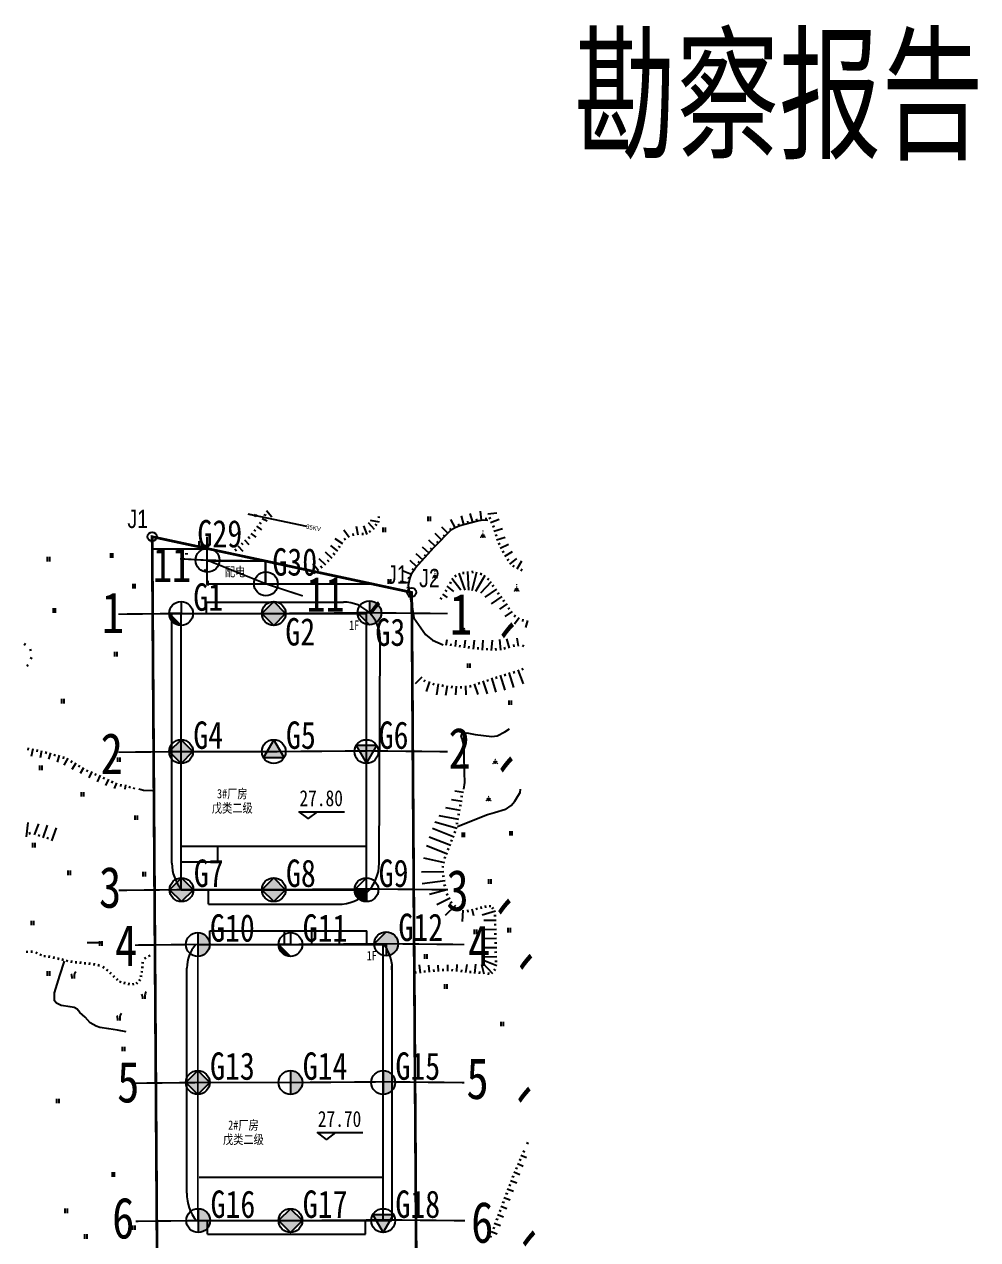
# Model space of a CAD drawing. Extents: x 2025205 to 2402328, y -557483 to 329036.
# Drawn here: x 2334479 to 2355361, y 296854 to 323480 of the extents above; entities that cross this region are included whole.
import ezdxf
from ezdxf.enums import TextEntityAlignment as Align

# ---------------------------------------------------------------- set-up
doc = ezdxf.new("R2010")
doc.units = 0
doc.header["$LTSCALE"] = 1500
doc.header["$MEASUREMENT"] = 0
doc.linetypes.add('DASH', pattern=[0.35, 0.25, -0.1])
for name, color, linetype in [('DMTZ', 3, 'Continuous'), ('DXT', 252, 'Continuous'), ('GH1', 7, 'Continuous'), ('GXYZ', 2, 'Continuous'), ('JZD', 1, 'Continuous'), ('JZP', 1, 'Continuous'), ('TEXT', 7, 'Continuous'), ('TK', 140, 'Continuous'), ('ZBTZ', 3, 'Continuous'), ('勘探点', 1, 'Continuous')]:
    doc.layers.add(name, color=color, linetype=linetype)
doc.styles.add('-宋体', font='', dxfattribs={"width": 0.8})
doc.styles.add('DIMHT', font='simhei.ttf', dxfattribs={"width": 0.8})
doc.styles.add('DIMST', font='', dxfattribs={"width": 0.8})
doc.styles.add('HZ', font='FSGB2312.ttf', dxfattribs={"width": 0.7, "height": 5})
doc.styles.add('S2-1500', font='FSGB2312.ttf', dxfattribs={"width": 0.6, "height": 300})
doc.styles.add('仿宋体', font='FSGB2312.ttf', dxfattribs={"width": 0.8})
doc.styles.get('-宋体').set_extended_font_data('SimSun')
doc.styles.get('DIMST').set_extended_font_data('SimSun')
doc.linetypes.add('10411', pattern='A,2,[150,AAA.SHX,S=1,R=0,X=0,Y=1],2,[151,AAA.SHX,S=1,R=0,X=0,Y=3],1e-11', length=4)
doc.linetypes.add('10421', pattern='A,2,[150,AAA.SHX,S=1,R=0,X=0,Y=1],1e-11', length=2)
doc.linetypes.add('1161', pattern='A,0,[149,AAA.SHX,S=0.15,R=0,X=0,Y=0],-1.6', length=1.6)

# ---------------------------------------------------------------- blocks, each defined once
blk = doc.blocks.new('gc121')
for p, q in [((-0.5, -1), (-0.5, 1)), ((0.5, -1), (0.5, 1))]:
    blk.add_line(p, q)
blk = doc.blocks.new('gc246')
for p, q in [((-0.5, 1), (-0.5, 0)), ((0.5, 1), (0.5, 0))]:
    blk.add_line(p, q)
for centre, radius, start, end in [((-2.94, 0.81), 2.45, 4.3743, 29.0242), ((3.4, 1.11), 2.91, 139.3312, 182.0887)]:
    blk.add_arc(centre, radius, start, end)
blk = doc.blocks.new('gc254')
at = {"const_width": 0.3}
for points in [[(-0.15, 1.2, 1), (0.15, 1.2, 1)], [(-1.15, -0.6, 1), (-0.85, -0.6, 1)], [(0.85, -0.6, 1), (1.15, -0.6, 1)]]:
    blk.add_lwpolyline(points, format="xyb", close=True, dxfattribs=at)
blk.add_circle((0, 0), 0.5)
blk = doc.blocks.new('gc160')
at = {"const_width": 0.3}
for points in [[(-0.15, 2.2, 1), (0.15, 2.2, 1)], [(-0.15, 1.2, 1), (0.15, 1.2, 1)], [(-1.15, -0.6, 1), (-0.85, -0.6, 1)], [(0.85, -0.6, 1), (1.15, -0.6, 1)]]:
    blk.add_lwpolyline(points, format="xyb", close=True, dxfattribs=at)
blk.add_circle((0, 0), 0.5)
blk = doc.blocks.new('gc013a')
at = {"linetype": 'Continuous'}
blk.add_line((0.5, 0), (4, 0), dxfattribs=at)
at = {"linetype": 'Continuous', "flags": 128}
for points in [[(2.77, 0.35), (3.38, 0), (2.77, -0.35)], [(3.39, 0.35), (4, 0), (3.39, -0.35)]]:
    blk.add_lwpolyline(points, dxfattribs=at)
blk = doc.blocks.new('GC0000')
at = {"linetype": 'Continuous'}
blk.add_point((0, 0), dxfattribs=at)
blk = doc.blocks.new('室内标高')
at = {"color": 0, "linetype": 'Continuous'}
blk.add_lwpolyline([(0.566, 0.425), (0, 0), (-0.566, 0.425), (2.266, 0.425)], dxfattribs=at)
at = {"color": 0, "linetype": 'Continuous', "style": 'DIMHT', "width": 0.8}
blk.add_attdef('标高', text='', height=1, dxfattribs=at).set_placement((0.815, 0.779), align=Align.CENTER)

msp = doc.modelspace()

# ---------------------------------------------------------------- hatches: boundary and pattern name
at = {"layer": '勘探点', "ltscale": 0.01}
for points in [[(2339941.8, 310832.9), (2339680.7, 310571.8), (2339941.8, 310310.7), (2340202.9, 310571.8)], [(2342298.6, 310587.5, 0.4142136), (2342037.5, 310848.6), (2342037.5, 310587.5), (2341776.4, 310587.5), (2342037.5, 310326.4, 0.4142136)], [(2337650.7, 310571.8, 0.4142136), (2337911.8, 310310.7)], [(2337911.8, 307807.9), (2337650.7, 307546.8), (2337911.8, 307285.7), (2338172.9, 307546.8)], [(2339941.8, 307807.9), (2339715.7, 307416.3), (2340167.9, 307416.3)], [(2342197.9, 307677.4), (2341745.7, 307677.4), (2341971.8, 307285.7)], [(2337662.5, 304521.8), (2337923.6, 304260.7), (2338184.7, 304521.8), (2337923.6, 304782.9)], [(2339941.8, 304782.9), (2339680.7, 304521.8), (2339941.8, 304260.7), (2340202.9, 304521.8)], [(2341971.8, 304521.8), (2341710.7, 304521.8, 0.4142136), (2341971.8, 304260.7)], [(2338539.5, 303321.8, 0.4142136), (2338278.4, 303582.9), (2338278.4, 303060.7, 0.4142136)], [(2342405.1, 303598.6), (2342142.9, 303337.5), (2342404, 303337.5), (2342404, 303076.4, 0.4142136), (2342665.2, 303337.5, 0.413054)], [(2340047.2, 303321.8, 0.4142136), (2340308.4, 303060.7)], [(2338278.4, 300557.9), (2338017.2, 300296.8), (2338278.4, 300035.7), (2338539.5, 300296.8)], [(2340569.5, 300296.8, 0.4142136), (2340308.4, 300557.9), (2340308.4, 300035.7, 0.4142136)], [(2342599.5, 300296.8, 0.4142136), (2342338.4, 300557.9), (2342338.4, 300035.7, 0.4142136)], [(2338551.3, 297271.8, 0.4142136), (2338290.2, 297532.9), (2338290.2, 297010.7, 0.4142136)], [(2340308.4, 297532.9), (2340047.2, 297271.8), (2340308.4, 297010.7), (2340569.5, 297271.8)], [(2342564.5, 297402.4), (2342112.2, 297402.4), (2342338.4, 297010.7)]]:
    msp.add_hatch(color=256, dxfattribs=at).paths.add_polyline_path(points)

# ---------------------------------------------------------------- linework, layer by layer
at = {"layer": 'DMTZ', "linetype": 'Continuous'}
for p, q in [((2339800.9, 312595.5), (2339687.3, 312646)), ((2339773.6, 312717.1), (2339727.9, 312737.4)), ((2339899.7, 312685.8), (2339782, 312818.9)), ((2339559.3, 312243), (2339451.3, 312323.5)), ((2339551.2, 312373.8), (2339511.1, 312403.6)), ((2339679, 312403.2), (2339570.9, 312483.8)), ((2339670.8, 312534.1), (2339630.7, 312564)), ((2341676.6, 312324.5), (2341685.1, 312275.2)), ((2341887.8, 312336.5), (2341883, 312286.7)), ((2342032.8, 312390.4), (2342065, 312352.1)), ((2339272.1, 312076.6), (2339238.3, 312113.4)), ((2339407.1, 312077.3), (2339312, 312181)), ((2339419.5, 312211.7), (2339385.7, 312248.6)), ((2343333.5, 312186.9), (2343476, 312046.6)), ((2343510.5, 312152.9), (2343546.2, 312117.9)), ((2339124.7, 311941.4), (2339090.9, 311978.3)), ((2339271.2, 311929.5), (2339164.6, 312045.9)), ((2343058.2, 311885.5), (2343206.4, 311751.1)), ((2343192.6, 312033.6), (2343340.7, 311899.3)), ((2343236.5, 311858.8), (2343273.6, 311825.2)), ((2343370.9, 312007), (2343407.9, 311973.4)), ((2338454.5, 311492.1), (2338429.5, 311535.3)), ((2340796.1, 311668.1), (2340922.1, 311512.8)), ((2340932.7, 311778), (2341076.9, 311639.3)), ((2340968.3, 311614.6), (2340999.8, 311575.8)), ((2341110.2, 311746.1), (2341146.2, 311711.4)), ((2342923.9, 311737.3), (2343072.1, 311603)), ((2342970.8, 311550.1), (2343012.7, 311522.8)), ((2343102.2, 311710.6), (2343139.2, 311677.1)), ((2345091.5, 311761.4), (2345049.2, 311734.7)), ((2345263, 311780), (2345107.7, 311653.9)), ((2345199.7, 311632.1), (2345178.9, 311586.7)), ((2345366.5, 311719.7), (2345269.6, 311544.7)), ((2345381.3, 311540.1), (2345357.1, 311496.3)), ((2340812.9, 311488.6), (2340844.4, 311449.7)), ((2342708.7, 311281.9), (2342905.5, 311246.2)), ((2342774.9, 311508.4), (2342961.8, 311437.2)), ((2342879.5, 311361.5), (2342926.2, 311343.7)), ((2342855.1, 311139.6), (2342904.5, 311147.6)), ((2343747.8, 310922.9), (2343644.1, 310995.1)), ((2343740.7, 311056.5), (2343696.6, 311080)), ((2343888.7, 311053.9), (2343743.6, 311168.2)), ((2344730, 311160.8), (2344770.8, 311189.7)), ((2344845.7, 310997.6), (2344886.5, 311026.6)), ((2342887.1, 310942.2), (2342936.5, 310950.2)), ((2343628, 310884.4), (2343587, 310913)), ((2344894.8, 310668), (2345059.5, 310781.5)), ((2345008.3, 310503.3), (2345173, 310616.8)), ((2345075.1, 310670.7), (2345116.3, 310699.1)), ((2345206.3, 310499.2), (2345235.3, 310539.9)), ((2345219.3, 310345.4), (2345316.7, 310481.8)), ((2345396.6, 310398.2), (2345408.7, 310446.7)), ((2345466.7, 310266.3), (2345505.7, 310422.4)), ((2334479.3, 309876.6), (2334503.7, 309920.2)), ((2343732.6, 309994.4), (2343715.5, 309874.6)), ((2334591.3, 309772.7), (2334640.3, 309782.8)), ((2335018.9, 307378.7), (2335058.5, 307520.4)), ((2335141.4, 307445.4), (2335154.8, 307493.5)), ((2335208.8, 307315), (2335251.1, 307466.7)), ((2335334, 307391.6), (2335347.4, 307439.8)), ((2335350.4, 307252.8), (2335440, 307404.1)), ((2334989.4, 305625.6), (2335004.6, 305673.2)), ((2334544.9, 303135.7), (2334542.7, 303185.6)), ((2334644.9, 303137), (2334646.7, 303186.9)), ((2334741.7, 303115.7), (2334759.6, 303162.3)), ((2334831.3, 303071.5), (2334851.5, 303117.3)), ((2334925.2, 303040.6), (2334931.7, 303090.2)), ((2335024.4, 303027.6), (2335030.9, 303077.2)), ((2335122.8, 303010.8), (2335134.8, 303059.4)), ((2335219.9, 302986.9), (2335231.9, 303035.5)), ((2335317, 302963.1), (2335329, 303011.6)), ((2337143.1, 302998.2), (2337113, 303038.1)), ((2337228.4, 303048.1), (2337212.1, 303095.4)), ((2335414.1, 302939.2), (2335426.1, 302987.7)), ((2335512, 302919.5), (2335517.5, 302969.2)), ((2335611.4, 302908.6), (2335616.9, 302958.3)), ((2335710.8, 302897.7), (2335716.3, 302947.4)), ((2335810.2, 302886.7), (2335815.7, 302936.4)), ((2335909.6, 302875.8), (2335915.1, 302925.5)), ((2336008.6, 302862.6), (2336019.5, 302911.4)), ((2336106.3, 302841), (2336117.1, 302889.8)), ((2336197.5, 302803.4), (2336226, 302844.5)), ((2336277.3, 302743.2), (2336309.3, 302781.6)), ((2337086.4, 302816.2), (2337036.6, 302820.4)), ((2337094.8, 302915.9), (2337045, 302920.1)), ((2336352, 302676.8), (2336386.3, 302713.2)), ((2336424.7, 302608.2), (2336459, 302644.6)), ((2336497.5, 302539.6), (2336531.8, 302576)), ((2336575.5, 302479.7), (2336592.2, 302526.9)), ((2336671.7, 302453.1), (2336682, 302502)), ((2336769.8, 302433.7), (2336778.1, 302483.1)), ((2336868.9, 302427.8), (2336865.5, 302477.7)), ((2336962.2, 302452.5), (2336928.3, 302489.3)), ((2337030.5, 302524.8), (2336988.1, 302551.3)), ((2337061.6, 302618), (2337012.3, 302626.3)), ((2337078.1, 302716.6), (2337028.2, 302720.8)), ((2345397.9, 298798.5), (2345443.7, 298778.6)), ((2345477.4, 298982), (2345523.3, 298962.1)), ((2345278.5, 298523.3), (2345404.6, 298468.6)), ((2345318.3, 298615), (2345364.2, 298595.1)), ((2345358.1, 298706.8), (2345476.1, 298655.6)), ((2345159.9, 298247.7), (2345206.7, 298230.2)), ((2345199, 298339.8), (2345333.1, 298281.7)), ((2345238.8, 298431.5), (2345284.7, 298411.6)), ((2345054.5, 297966.9), (2345192.8, 297915)), ((2345089.7, 298060.5), (2345136.5, 298042.9)), ((2345124.8, 298154.1), (2345264.3, 298101.8)), ((2344949.1, 297686), (2344995.9, 297668.4)), ((2344984.2, 297779.6), (2345121.4, 297728.1)), ((2345019.4, 297873.2), (2345066.2, 297855.7)), ((2344878.8, 297498.8), (2344925.6, 297481.2)), ((2344914, 297592.4), (2345049.9, 297541.3)), ((2344773.4, 297217.9), (2344907.1, 297167.7)), ((2344808.5, 297311.5), (2344855.4, 297293.9)), ((2344843.7, 297405.1), (2344978.5, 297354.5)), ((2344668, 296937), (2344714.8, 296919.4)), ((2344703.1, 297030.6), (2344835.6, 296980.9)), ((2344738.3, 297124.3), (2344785.1, 297106.7))]:
    msp.add_line(p, q, dxfattribs=at)
at = {"layer": 'DXT', "color": 252, "linetype": 'Continuous'}
for p, q in [((2342054, 312618.8), (2342250.7, 312582.6)), ((2342219.6, 312690), (2342268.7, 312681)), ((2343817, 312630.4), (2343911.9, 312454.3)), ((2344047.8, 312713.9), (2344100, 312520.8)), ((2344183.5, 312595.2), (2344196.5, 312546.9)), ((2344238.8, 312766), (2344292.9, 312573.5)), ((2344375.7, 312648.7), (2344389.2, 312600.6)), ((2344466.3, 312817.4), (2344487.2, 312618.5)), ((2344590.3, 312671.8), (2344586.8, 312621.9)), ((2344830.9, 312774), (2344632.9, 312745.7)), ((2344701.1, 312668.1), (2344654.9, 312648.9)), ((2344878, 312633.5), (2344693.4, 312556.6)), ((2341475.7, 312403.9), (2341593.4, 312242.1)), ((2341749.7, 312489.3), (2341783.6, 312292.2)), ((2341906.4, 312490.3), (2341978.9, 312303.9)), ((2342012.7, 312569.5), (2342141.5, 312416.5)), ((2342157.7, 312526.2), (2342199, 312498)), ((2343473.8, 312329.4), (2343616.3, 312189.1)), ((2343614.1, 312472), (2343756.6, 312331.6)), ((2343791.2, 312438), (2343826.8, 312402.9)), ((2343985.1, 312539.1), (2344004.1, 312492.8)), ((2344778, 312483.5), (2344731.9, 312464.3)), ((2344952.4, 312426.4), (2344760.9, 312368.6)), ((2341185, 312064), (2341341.1, 311939.1)), ((2341283.3, 312212.6), (2341452.1, 312105.3)), ((2341483.1, 312223.7), (2341512.5, 312183.3)), ((2343650.9, 312295.5), (2343686.5, 312260.4)), ((2344837.7, 312287.3), (2344789.8, 312272.8)), ((2345010.2, 312234.9), (2344818.7, 312177.1)), ((2344902.5, 312107.2), (2344857.5, 312085.3)), ((2345081.1, 312083.1), (2344901.4, 311995.4)), ((2341071.3, 311922.1), (2341215.5, 311783.5)), ((2341239.6, 311892.2), (2341278.7, 311861)), ((2341356.2, 312047.7), (2341398.4, 312020.9)), ((2344990.1, 311927.4), (2344945.2, 311905.5)), ((2345167.6, 311922.3), (2344996.1, 311819.4)), ((2343835.6, 311228.7), (2343793.1, 311255.1)), ((2344040.3, 311085), (2343845.8, 311340)), ((2343934.7, 311365.2), (2343912.3, 311409.9)), ((2344135.8, 311085), (2344001.8, 311454.6)), ((2344101.7, 311433), (2344096.1, 311482.6)), ((2344216.7, 311087.1), (2344195.5, 311493.7)), ((2344289.7, 311077.3), (2344392.5, 311488.2)), ((2344300.4, 311455), (2344294.9, 311504.7)), ((2344367.1, 311058.9), (2344572.3, 311410.3)), ((2344477.3, 311415.5), (2344489.5, 311464)), ((2344480.1, 311023.1), (2344713, 311271.2)), ((2344621, 311309.7), (2344651.5, 311349.4)), ((2344576.9, 310929.6), (2344828.7, 311108.1)), ((2344715.6, 310782.7), (2344944.4, 310945)), ((2344961.5, 310834.5), (2345002.2, 310863.4)), ((2343934.2, 309991.2), (2343913.5, 309846.3)), ((2344135.7, 309988), (2344111.5, 309818)), ((2344332.5, 309984.8), (2344309.9, 309793.4)), ((2344522.6, 309985.1), (2344508.8, 309772.1)), ((2344723.4, 309990.4), (2344708.3, 309759.1)), ((2344885.7, 310001.7), (2344907.5, 309772.3)), ((2345041.1, 310015.1), (2345102.4, 309812.8)), ((2345269.8, 310033.4), (2345297, 309856.5)), ((2343821.6, 309910), (2343814.5, 309860.5)), ((2344019.5, 309881.7), (2344012.5, 309832.2)), ((2344216.5, 309854.8), (2344210.6, 309805.1)), ((2344415.1, 309831.4), (2344409.2, 309781.7)), ((2344611.8, 309815.5), (2344608.5, 309765.6)), ((2344803.2, 309812.6), (2344808, 309762.8)), ((2344992.2, 309831.7), (2345006.7, 309783.8)), ((2345190.6, 309890.7), (2345198.2, 309841.3)), ((2345413.9, 309889), (2345391.5, 309844.2)), ((2334532, 309458.2), (2334561.4, 309417.8)), ((2334605.8, 309606.7), (2334652.6, 309589.1)), ((2343045.7, 309037.4), (2343195.8, 309187.4)), ((2344641.2, 309081.3), (2344625.2, 309128.6)), ((2344817.1, 308845.7), (2344720, 309160.3)), ((2344830.3, 309142), (2344815.6, 309189.8)), ((2345012, 308892.2), (2344911.1, 309219.3)), ((2345021.4, 309201), (2345006.7, 309248.8)), ((2345203.6, 308949.7), (2345102.3, 309278.2)), ((2345212.5, 309259.9), (2345197.8, 309307.7)), ((2345413.9, 309030.5), (2345292.8, 309338.7)), ((2345404.2, 309328.8), (2345385.9, 309375.3)), ((2343231.2, 309081.4), (2343266.5, 309116.7)), ((2343285.6, 308861.5), (2343358.7, 309080.7)), ((2343437.7, 309001.6), (2343453.5, 309049.1)), ((2343512.7, 308787.9), (2343551.5, 309030.1)), ((2343642, 308964.8), (2343650.2, 309014.1)), ((2343713.5, 308785.8), (2343748.8, 308997.7)), ((2343843.6, 308937.3), (2343848.2, 308987.1)), ((2343930.1, 308789.2), (2343947.8, 308977.8)), ((2344050.9, 308932.8), (2344047.6, 308982.7)), ((2344160.6, 308790.4), (2344147.3, 308989.3)), ((2344262.2, 308953.4), (2344246.2, 309000.7)), ((2344421.3, 308794.7), (2344340.9, 309032.7)), ((2344451.7, 309017.3), (2344435.7, 309064.7)), ((2344626.4, 308812.4), (2344530.4, 309096.7)), ((2334567.3, 307580), (2334571.3, 307629.9)), ((2334633.9, 307445.4), (2334669.8, 307614.1)), ((2334757.2, 307544.4), (2334767.6, 307593.3)), ((2334832.9, 307419.5), (2334865.4, 307572.5)), ((2334948.7, 307499.1), (2334962.2, 307547.3)), ((2335500.6, 307310.1), (2335526, 307353.1)), ((2335529.2, 307162.1), (2335612.1, 307302.2)), ((2335672.7, 307208.2), (2335698.1, 307251.2)), ((2335707.9, 307071.5), (2335784.2, 307200.3)), ((2335850.2, 307104.4), (2335870.6, 307150)), ((2335901.1, 306973.4), (2335961.9, 307109.2)), ((2336032.7, 307022.7), (2336053.1, 307068.3)), ((2336079.6, 306882.8), (2336144.4, 307027.4)), ((2336215.2, 306940.9), (2336235.7, 306986.6)), ((2336264.7, 306807.1), (2336326.9, 306945.6)), ((2336397.6, 306859.1), (2336418.1, 306904.7)), ((2336452.9, 306738), (2336509.4, 306863.7)), ((2336595.3, 306784), (2336603.8, 306833.3)), ((2336686.9, 306726.9), (2336702.3, 306816.3)), ((2336785.5, 306744.2), (2336799.3, 306792.2)), ((2336880.9, 306726.9), (2336894.4, 306761.6)), ((2344069.2, 306454.5), (2343838.1, 306487.1)), ((2344097.1, 306652.5), (2343907.8, 306679.2)), ((2344083.2, 306553.5), (2344033.7, 306560.5)), ((2344033.8, 306257.7), (2343713, 306317.8)), ((2344052.2, 306356), (2344003.1, 306365.2)), ((2334526.4, 305678.3), (2334565.5, 305993.2)), ((2334705.6, 305722.6), (2334799.5, 305966)), ((2334894.2, 305656.1), (2334984.3, 305937.4)), ((2343958.4, 305864.9), (2343473.1, 306000.8)), ((2343996.9, 306061.1), (2343563.1, 306142.5)), ((2343978.5, 305962.8), (2343929.4, 305972)), ((2344015.4, 306159.4), (2343966.2, 306168.6)), ((2334608.5, 305733.4), (2334592, 305780.6)), ((2334798.9, 305686.6), (2334814.2, 305734.2)), ((2335084.6, 305595.1), (2335181.3, 305876.3)), ((2343823, 305488.9), (2343349.9, 305671.7)), ((2343895.1, 305675.4), (2343416.2, 305860.5)), ((2343931.2, 305768.7), (2343884.5, 305786.7)), ((2343751, 305302.3), (2343289.7, 305480.6)), ((2343787, 305395.6), (2343740.4, 305413.6)), ((2343859.1, 305582.2), (2343812.5, 305600.2)), ((2343691.3, 305112), (2343227.6, 305215.6)), ((2343714.9, 305209), (2343668.3, 305227.1)), ((2343668, 304915.7), (2343176.7, 304907.2)), ((2343670.6, 305014.2), (2343621.6, 305023.7)), ((2343694.4, 304717.4), (2343189.9, 304650.8)), ((2343681.3, 304816.6), (2343631.8, 304810)), ((2343710.9, 304618.9), (2343661.9, 304608.8)), ((2343732.4, 304521.3), (2343353.4, 304413.9)), ((2343808.9, 304337.3), (2343515.5, 304191.7)), ((2343764.4, 304426.9), (2343719.6, 304404.6)), ((2343920.8, 304174.4), (2343697, 303957.1)), ((2343853.3, 304247.7), (2343808.5, 304225.5)), ((2343992.3, 304104.5), (2343958.3, 304067.8)), ((2344086.1, 304073.8), (2344072.9, 303823.3)), ((2344185.7, 304078.1), (2344190.6, 304028.3)), ((2344283, 304100.7), (2344320.6, 303956.3)), ((2344379.7, 304125.9), (2344392.4, 304077.5)), ((2344476.5, 304151.1), (2344489.1, 304102.7)), ((2344573.9, 304173.6), (2344583.1, 304124.5)), ((2344672.9, 304186.5), (2344676.5, 304136.6)), ((2344752.5, 304134.8), (2344712.1, 304105.4)), ((2344802.3, 304048.7), (2344509.4, 303961.9)), ((2344815.8, 303850.3), (2344544.1, 303845.1)), ((2344813.9, 303950.2), (2344763.9, 303949.3)), ((2344819.7, 303650.3), (2344549.8, 303645.2)), ((2344817.7, 303750.3), (2344767.8, 303749.3)), ((2344821.6, 303550.3), (2344771.6, 303549.4)), ((2344823.5, 303450.3), (2344543.3, 303445)), ((2344825.4, 303350.4), (2344775.4, 303349.4)), ((2344831.1, 303050.4), (2344530.4, 303044.7)), ((2344827.3, 303250.4), (2344536.9, 303244.8)), ((2344829.2, 303150.4), (2344779.2, 303149.4)), ((2342535.4, 302674.7), (2342532.7, 302857.3)), ((2343055.1, 302686.9), (2343050.6, 302736.7)), ((2343154.7, 302696.1), (2343138.6, 302872.2)), ((2343254.3, 302705.2), (2343249.7, 302755)), ((2343353.9, 302714.3), (2343339.8, 302868.1)), ((2343453.5, 302723.5), (2343448.9, 302773.2)), ((2343553.2, 302730.9), (2343547.5, 302865.4)), ((2343653.1, 302735.1), (2343651, 302785)), ((2343753.1, 302735.4), (2343753.1, 302872.8)), ((2343853.1, 302733.9), (2343855.1, 302783.8)), ((2343953, 302729.9), (2343959, 302880.1)), ((2344052.2, 302717.7), (2344058.9, 302767.2)), ((2344151.3, 302704.3), (2344175.8, 302886)), ((2344250.8, 302695.4), (2344253.2, 302745.4)), ((2344350.3, 302685.8), (2344368.8, 302890.5)), ((2344549.5, 302667.8), (2344499.4, 302875.9)), ((2344742.9, 302678.3), (2344518.8, 302912.4)), ((2344831.9, 302850.6), (2344533.6, 302967.1)), ((2344805.8, 302754.7), (2344764.9, 302783.5)), ((2344832.7, 302950.4), (2344782.7, 302949.9)), ((2344449.9, 302676.8), (2344454.4, 302726.6)), ((2344649.1, 302658.8), (2344653.6, 302708.6))]:
    msp.add_line(p, q, dxfattribs=at)
at = {"layer": 'DXT', "color": 252, "linetype": 'Continuous', "flags": 128}
msp.add_lwpolyline([(2342968.5, 310752.8), (2342896.5, 311196.8), (2342920.5, 311328.8), (2342968.5, 311454.8), (2343046.5, 311574.8), (2343454.5, 312024.8), (2343838.5, 312414.8), (2343916.5, 312456.8), (2344018.5, 312498.8), (2344240.5, 312558.8), (2344432.5, 312612.8), (2344546.5, 312624.8), (2344630.5, 312618.8)], dxfattribs=at)
at = {"layer": 'DXT', "color": 252, "linetype": '1161', "flags": 128}
msp.add_lwpolyline([(2342968.3, 310764.4), (2343011.4, 310474), (2343263.1, 310114.5), (2343421, 309985.5), (2343654.4, 309885.1)], dxfattribs=at)
at = {"layer": 'DXT', "color": 252, "linetype": '10411', "flags": 128}
msp.add_lwpolyline([(2344107.6, 306726.9), (2344127.8, 306869.8), (2344121.8, 307091.8), (2344115.8, 307469.8), (2344115.8, 307607.8), (2344097.8, 307709.8), (2344067.8, 307823.8), (2344049.8, 307895.8), (2344073.8, 307949.8), (2344169.8, 307961.8), (2344355.8, 307919.8), (2344721.8, 307877.8), (2344835.8, 307895.8), (2345003.8, 307979.8), (2345103.5, 308044.8)], dxfattribs=at)
at = {"layer": 'DXT', "color": 252, "linetype": '10421', "flags": 128}
for points, elevation in [([(2337317.4, 306686.3), (2337286.5, 306684.8), (2337088.5, 306696.8), (2336988.1, 306726.9)], 1334), ([(2345015.8, 306281.8), (2345141.8, 306365.8), (2345225.8, 306461.8), (2345291.8, 306569.8), (2345339.8, 306647.8), (2345349.1, 306726.9)], 1451.6)]:
    msp.add_lwpolyline(points, dxfattribs=dict(at, elevation=elevation))
at = {"layer": 'DXT', "color": 252, "linetype": '1161', "flags": 128}
for points, elevation in [([(2345015.8, 306281.8), (2344774.3, 306206.8), (2344622.8, 306164.8), (2343982.3, 305908.3), (2343967, 305901.1)], 1451.6), ([(2336710, 301410.2), (2336523.2, 301441.6), (2336328, 301472), (2336132.8, 301505.6), (2336054.4, 301532.8), (2335920, 301601.6), (2335811.2, 301729.6), (2335694.4, 301832), (2335635.2, 301902.4), (2335571.2, 301944), (2335483.2, 301956.8), (2335286.4, 301987.2), (2335180.8, 302036.8), (2335137.6, 302086.4), (2335140.8, 302260.8), (2335259.2, 302640), (2335360.1, 302952.5)], 1409.1)]:
    msp.add_lwpolyline(points, dxfattribs=dict(at, elevation=elevation))
at = {"layer": 'GH1', "linetype": 'Continuous', "ltscale": 0.01}
for p, q in [((2337279.6, 312254.1), (2337279.6, 310913.7)), ((2337279.6, 312254.1), (2337443.2, 288136.3)), ((2338479.6, 312254.1), (2338479.6, 311221.8)), ((2338479.6, 311992.2), (2338479.6, 311221.8)), ((2339759.6, 311721.8), (2339759.6, 311221.8)), ((2338490.9, 311187.3), (2338490.9, 311287.3)), ((2338497.2, 311287.3), (2338497.2, 311187.3)), ((2342483.2, 311128.7), (2342483.2, 311137.3)), ((2338459.6, 310821.8), (2338459.6, 310571.8)), ((2337711.8, 310571.8), (2341971.8, 310571.8)), ((2337711.8, 305101.8), (2337711.8, 310571.8)), ((2341971.8, 304521.8), (2341971.8, 310571.8)), ((2342251.8, 305101.8), (2342271.8, 310021.8)), ((2338711.8, 305471.8), (2338711.8, 305121.8)), ((2338711.8, 305471.8), (2338711.8, 305121.8)), ((2338711.8, 305121.8), (2337911.8, 305121.8)), ((2338711.8, 305121.8), (2337911.8, 305121.8)), ((2337911.8, 304521.8), (2341971.8, 304521.8)), ((2337911.8, 304521.8), (2341971.8, 304521.8)), ((2338511.8, 304207.4), (2338511.8, 304521.8)), ((2338611.8, 304201.8), (2341351.8, 304201.8)), ((2338540, 303621.8), (2341980, 303621.8)), ((2338540, 303301.8), (2338540, 303621.8)), ((2340180, 303301.8), (2340180, 303621.8)), ((2340780, 303301.8), (2340780, 303621.8)), ((2341380, 303301.8), (2341380, 303621.8)), ((2341980, 303301.8), (2341980, 303621.8)), ((2336183.4, 303357.3), (2335854.3, 303357.3)), ((2338278.4, 303321.8), (2342346.3, 303321.8)), ((2342338.4, 297271.8), (2342338.4, 303331)), ((2338040.9, 297871.9), (2338040.9, 302801.8)), ((2342532.7, 302857.3), (2342532.7, 297271.8)), ((2338491.8, 296971.9), (2338491.8, 297271.8)), ((2341951.8, 296971.9), (2341951.8, 297271.8)), ((2341951.8, 297271.8), (2342532.7, 297271.8)), ((2338491.8, 296971.9), (2341951.8, 296971.9))]:
    msp.add_line(p, q, dxfattribs=at)
at = {"layer": 'GH1', "color": 1, "linetype": 'Continuous', "ltscale": 0.01}
for p, q in [((2337282.9, 311992.2), (2338499.8, 311992.2)), ((2338479.6, 311221.8), (2342089.2, 311221.8)), ((2338459.6, 310821.8), (2341471.8, 310821.8)), ((2337711.8, 310571.8), (2341971.8, 310571.8))]:
    msp.add_line(p, q, dxfattribs=at)
at = {"layer": 'GH1', "linetype": 'Continuous', "ltscale": 0.01, "const_width": 40, "flags": 128}
for points in [[(2339759.6, 311721.8), (2339759.6, 311221.8), (2338479.6, 311221.8), (2338479.6, 311738)], [(2339759.6, 311721.8), (2339759.6, 311221.8), (2338479.6, 311221.8), (2338479.6, 311721.8)], [(2337911.8, 310571.8), (2341971.8, 310571.8), (2341971.8, 304521.8), (2337911.8, 304521.8)], [(2342338.4, 303321.8), (2338278.4, 303321.8), (2338278.4, 297271.8), (2342338.4, 297271.8)]]:
    msp.add_lwpolyline(points, close=True, dxfattribs=at)
for points in [[(2338479.6, 311738), (2339759.6, 311721.8)], [(2341951.8, 305471.8), (2337911.8, 305471.8)], [(2338304.9, 298221.9), (2342344.9, 298221.9)]]:
    msp.add_lwpolyline(points, dxfattribs=at)
at = {"layer": 'GH1', "linetype": 'Continuous', "ltscale": 0.01}
for centre, radius, start, end in [((2341471.8, 310021.8), 800, 0, 90), ((2338611.8, 305101.8), 900, 180, 220.12403), ((2341351.8, 305101.8), 900, 270, 0), ((2338611.8, 305101.8), 900, 263.62063, 270), ((2338840.9, 302801.8), 800, 139.4584, 180), ((2341738.4, 302801.8), 800, 0, 41.40962), ((2338922, 297842.6), 881.5, 178.09437, 220.34608)]:
    msp.add_arc(centre, radius, start, end, dxfattribs=at)
at = {"layer": 'GXYZ', "color": 7, "linetype": 'Continuous'}
msp.add_line((2339374.9, 312755.3), (2340657.9, 312486), dxfattribs=at)
at = {"layer": 'JZD', "linetype": 'DASH', "ltscale": 8, "const_width": 60, "flags": 128}
msp.add_lwpolyline([(2337279.6, 312254.1), (2342964.9, 311033.9), (2343120, 288174.8), (2337443.2, 288136.3)], close=True, dxfattribs=at)
at = {"layer": 'JZP', "color": 7, "linetype": 'Continuous'}
for centre in [(2337279.4, 312254.2), (2342964.9, 311033.9)]:
    msp.add_circle(centre, 100, dxfattribs=at)
at = {"layer": '勘探点', "color": 5, "linetype": 'DASH', "ltscale": 5, "const_width": 40, "flags": 128}
for points in [[(2337886.8, 311770.7), (2338491.4, 311738), (2339771.4, 311221.8), (2340579.2, 310957.2)], [(2338067.5, 311877.8), (2337998.9, 311877.8)], [(2336537.1, 310557.8), (2337911.8, 310571.8), (2339941.8, 310571.8), (2342037.5, 310587.5), (2343749.9, 310570.7)], [(2336537.1, 307532.8), (2337911.8, 307546.8), (2339941.8, 307546.8), (2342037.5, 307562.5), (2343749.9, 307545.7)], [(2336548.9, 304507.8), (2337923.6, 304521.8), (2339953.6, 304521.8), (2342049.3, 304537.5), (2343761.7, 304520.7)], [(2336903.6, 303307.8), (2338278.4, 303321.8), (2340308.4, 303321.8), (2342404, 303337.5), (2344116.4, 303320.7)], [(2336903.6, 300282.8), (2338278.4, 300296.8), (2340308.4, 300296.8), (2342404, 300312.5), (2344116.4, 300295.7)], [(2336915.5, 297257.8), (2338290.2, 297271.8), (2340320.2, 297271.8), (2342415.9, 297287.5), (2344128.2, 297270.7)]]:
    msp.add_lwpolyline(points, dxfattribs=at)
at = {"layer": '勘探点', "ltscale": 0.01, "flags": 128}
for points in [[(2337911.8, 310832.9), (2337911.8, 310571.8), (2337650.7, 310571.8), (2337911.8, 310310.7)], [(2339941.8, 310832.9), (2339680.7, 310571.8), (2339941.8, 310310.7), (2340202.9, 310571.8), (2339941.8, 310832.9)], [(2342037.5, 310848.6), (2342037.5, 310587.5), (2341776.4, 310587.5), (2342037.5, 310326.4)], [(2337911.8, 307807.9), (2337650.7, 307546.8), (2337911.8, 307285.7), (2338172.9, 307546.8), (2337911.8, 307807.9)], [(2337923.6, 304782.9), (2337662.5, 304521.8), (2337923.6, 304260.7), (2338184.7, 304521.8), (2337923.6, 304782.9)], [(2339941.8, 304782.9), (2339680.7, 304521.8), (2339941.8, 304260.7), (2340202.9, 304521.8), (2339941.8, 304782.9)], [(2341972.8, 304782.9), (2341710.7, 304521.8), (2341971.8, 304521.8), (2341971.8, 304260.7)], [(2338278.4, 303582.9), (2338278.4, 303060.7)], [(2340308.4, 303582.9), (2340308.4, 303321.8), (2340047.2, 303321.8), (2340308.4, 303060.7)], [(2342405.1, 303598.6), (2342142.9, 303337.5), (2342404, 303337.5), (2342404, 303076.4)], [(2338278.4, 300557.9), (2338017.2, 300296.8), (2338278.4, 300035.7), (2338539.5, 300296.8), (2338278.4, 300557.9)], [(2340308.4, 300557.9), (2340308.4, 300035.7)], [(2342338.4, 300557.9), (2342338.4, 300035.7)], [(2338290.2, 297532.9), (2338290.2, 297010.7)], [(2340308.4, 297532.9), (2340047.2, 297271.8), (2340308.4, 297010.7), (2340569.5, 297271.8), (2340308.4, 297532.9)]]:
    msp.add_lwpolyline(points, dxfattribs=at)
for points in [[(2339941.8, 307807.9), (2339715.7, 307416.3), (2340167.9, 307416.3)], [(2341971.8, 307285.7), (2342197.9, 307677.4), (2341745.7, 307677.4)], [(2342338.4, 297010.7), (2342564.5, 297402.4), (2342112.2, 297402.4)]]:
    msp.add_lwpolyline(points, close=True, dxfattribs=at)
at = {"layer": '勘探点', "ltscale": 0.01}
for centre in [(2338491.4, 311738), (2339771.4, 311221.8), (2337911.8, 310571.8), (2337911.8, 310571.8), (2339941.8, 310571.8), (2339941.8, 310571.8), (2342037.5, 310587.5), (2342037.5, 310587.5), (2337911.8, 307546.8), (2337911.8, 307546.8), (2339941.8, 307546.8), (2339941.8, 307546.8), (2341971.8, 307546.8), (2341971.8, 307546.8), (2337923.6, 304521.8), (2337923.6, 304521.8), (2339941.8, 304521.8), (2339941.8, 304521.8), (2341971.8, 304521.8), (2341971.8, 304521.8), (2338278.4, 303321.8), (2338278.4, 303321.8), (2340308.4, 303321.8), (2340308.4, 303321.8), (2342404, 303337.5), (2342404, 303337.5), (2338278.4, 300296.8), (2338278.4, 300296.8), (2340308.4, 300296.8), (2340308.4, 300296.8), (2342338.4, 300296.8), (2342338.4, 300296.8), (2338290.2, 297271.8), (2338290.2, 297271.8), (2340308.4, 297271.8), (2340308.4, 297271.8), (2342338.4, 297271.8), (2342338.4, 297271.8)]:
    msp.add_circle(centre, 261.1, dxfattribs=at)

# ---------------------------------------------------------------- block references
at = {"layer": 'DXT', "color": 252, "linetype": 'Continuous', "xscale": 50, "yscale": 50}
for name, p, zscale in [('gc121', (2342364, 312407.5), 50), ('gc160', (2344523.3, 312271.5), 50), ('gc121', (2344221.3, 309430.2), 50), ('gc121', (2345124.3, 308619.6), 50), ('gc254', (2344794, 307315.3), 100), ('gc121', (2334845.4, 307193.9), 50), ('gc121', (2335758.1, 306611.6), 50), ('gc254', (2344647.3, 306504.1), 100), ('gc121', (2344099.1, 305722.7), 50), ('gc121', (2345143, 305755.8), 50), ('gc121', (2344677.2, 304702.8), 50), ('gc121', (2344365.2, 303597.2), 50), ('gc121', (2345103, 303633.4), 50), ('gc121', (2343278.4, 303060.5), 50), ('gc121', (2343713.7, 302399), 50)]:
    msp.add_blockref(name, p, dxfattribs=dict(at, zscale=zscale))
at = {"layer": 'GXYZ', "color": 7, "linetype": 'Continuous', "xscale": 50.00000000106395, "yscale": 50.00000000106395, "zscale": 100, "rotation": 348.1447082855101}
msp.add_blockref('gc013a', (2339374.3, 312752.3), dxfattribs=at)
at = {"layer": 'JZD', "color": 7, "linetype": 'Continuous', "xscale": 100, "yscale": 100, "zscale": 100}
for p in [(2337279.6, 312254.1), (2342964.9, 311033.9), (2342964.9, 311033.9)]:
    msp.add_blockref('GC0000', p, dxfattribs=at)
at = {"layer": 'ZBTZ', "linetype": 'Continuous', "xscale": 50, "yscale": 50, "zscale": 50}
for name, p in [('gc121', (2343352.7, 312647.6)), ('gc121', (2338332.5, 312108.4)), ('gc121', (2335012.3, 311764.7)), ('gc121', (2336396.1, 311840.6)), ('gc121', (2342483.3, 311271)), ('gc160', (2343471.9, 311382.9)), ('gc121', (2336885, 311170.2)), ('gc160', (2345263.4, 311095.5)), ('gc121', (2335140.5, 310636.1)), ('gc160', (2344086.2, 310223.3)), ('gc121', (2336488.8, 309679.4)), ('gc121', (2335323.8, 308650.8)), ('gc121', (2336553.7, 307369.5)), ('gc121', (2336934.8, 306099.6)), ('gc121', (2334689.2, 305496.9)), ('gc121', (2335464.5, 304892.2)), ('gc121', (2337108.2, 304860.1)), ('gc121', (2334659.6, 303792.5)), ('gc121', (2336158.4, 303345.1)), ('gc121', (2335014.3, 302686.8)), ('gc246', (2335546.2, 302573.1)), ('gc246', (2337091.5, 302132.2)), ('gc246', (2336547, 301659)), ('gc121', (2344951.2, 301580)), ('gc121', (2336652.9, 301030.9)), ('gc121', (2335219.3, 299892.6)), ('gc121', (2336433.1, 298282.5)), ('gc121', (2335402.1, 297487.3)), ('gc121', (2336880.7, 297117.1)), ('gc121', (2335828, 296925.1))]:
    msp.add_blockref(name, p, dxfattribs=at)
at = {"layer": '勘探点', "color": 5, "xscale": 350, "yscale": 350, "zscale": 350}
for p, values in [((2340696.5, 306079), {'标高': '27.80'}), ((2341098.4, 299052.7), {'标高': '27.70'})]:
    msp.add_blockref('室内标高', p, dxfattribs=at).add_auto_attribs(values)

# ---------------------------------------------------------------- texts
at = {"layer": 'GXYZ', "linetype": 'Continuous', "style": 'HZ', "width": 0.8}
msp.add_text('35KV', height=100, rotation=348.78452, dxfattribs=at).set_placement((2340813.3, 312450.5), align=Align.MIDDLE)
at = {"layer": 'JZP', "color": 7, "linetype": 'Continuous', "style": '仿宋体', "width": 0.8}
for s, p in [('J1', (2336964, 312641.9)), ('J1', (2342649.3, 311421.7)), ('J2', (2343352.7, 311349.5))]:
    msp.add_text(s, height=400, dxfattribs=at).set_placement(p, align=Align.MIDDLE)
at = {"layer": 'TEXT', "style": 'S2-1500', "width": 0.7}
msp.add_text('勘察报告', height=2347.66, dxfattribs=at).set_placement((2346524.9, 320777.3))
at = {"layer": 'TK', "linetype": 'Continuous', "style": '-宋体', "width": 0.8}
for s, p in [('配电', (2339098, 311492)), ('1F', (2341703.6, 310317)), ('3#厂房', (2339034.7, 306629.4)), ('戊类二级', (2339034.7, 306312.7)), ('1F', (2342089.7, 303078.3)), ('2#厂房', (2339278.5, 299368.9)), ('戊类二级', (2339278.5, 299052.2))]:
    msp.add_text(s, height=204.69, dxfattribs=at).set_placement(p, align=Align.MIDDLE)
at = {"layer": '勘探点', "ltscale": 0.01, "attachment_point": 1, "style": 'DIMST'}
for s, insert, char_height, width in [('{\\f@FangSong_GB2312|b0|i0|c134|p49;G29}', (2338272.6, 312621.1), 600, 10276.8), ('{\\f@FangSong_GB2312|b0|i0|c134|p49;11}', (2337298.1, 312030.4), 765, 13102.92), ('{\\f@FangSong_GB2312|b0|i0|c134|p49;G30}', (2339913.5, 312002.8), 600, 10276.8), ('{\\f@FangSong_GB2312|b0|i0|c134|p49;11、}', (2340660.5, 311377.7), 765, 13102.92), ('{\\f@FangSong_GB2312|b0|i0|c134|p49;1}', (2336177.8, 311043.4), 900, 15415.2), ('{\\f@FangSong_GB2312|b0|i0|c134|p49;G1}', (2338181.1, 311232.8), 600, 10276.8), ('{\\f@FangSong_GB2312|b0|i0|c134|p49;1、}', (2343795.3, 311010.2), 900, 15415.2), ('{\\f@FangSong_GB2312|b0|i0|c134|p49;G2}', (2340197.3, 310472.1), 600, 10276.8), ('{\\f@FangSong_GB2312|b0|i0|c134|p49;G3}', (2342170.4, 310463.4), 600, 10276.8), ('{\\f@FangSong_GB2312|b0|i0|c134|p49;G4}', (2338181.1, 308207.8), 600, 10276.8), ('{\\f@FangSong_GB2312|b0|i0|c134|p49;G5}', (2340211.1, 308207.8), 600, 10276.8), ('{\\f@FangSong_GB2312|b0|i0|c134|p49;G6}', (2342241.1, 308207.8), 600, 10276.8), ('{\\f@FangSong_GB2312|b0|i0|c134|p49;2、}', (2343769.6, 308070.7), 900, 15415.2), ('{\\f@FangSong_GB2312|b0|i0|c134|p49;2}', (2336149, 307954.3), 900, 15415.2), ('{\\f@FangSong_GB2312|b0|i0|c134|p49;G7}', (2338192.9, 305182.8), 600, 10276.8), ('{\\f@FangSong_GB2312|b0|i0|c134|p49;G8}', (2340211.1, 305182.8), 600, 10276.8), ('{\\f@FangSong_GB2312|b0|i0|c134|p49;G9}', (2342241.1, 305182.8), 600, 10276.8), ('{\\f@FangSong_GB2312|b0|i0|c134|p49;3}', (2336114.1, 305024.9), 900, 15415.2), ('{\\f@FangSong_GB2312|b0|i0|c134|p49;3、}', (2343723.8, 304958.1), 900, 15415.2), ('{\\f@FangSong_GB2312|b0|i0|c134|p49;G10}', (2338547.6, 303982.8), 600, 10276.8), ('{\\f@FangSong_GB2312|b0|i0|c134|p49;G11}', (2340577.6, 303982.8), 600, 10276.8), ('{\\f@FangSong_GB2312|b0|i0|c134|p49;G12}', (2342673.3, 303998.5), 600, 10276.8), ('{\\f@FangSong_GB2312|b0|i0|c134|p49;4}', (2336463.2, 303752.1), 900, 15415.2), ('{\\f@FangSong_GB2312|b0|i0|c134|p49;4、}', (2344196.5, 303746.8), 900, 15415.2), ('{\\f@FangSong_GB2312|b0|i0|c134|p49;G13}', (2338547.6, 300957.8), 600, 10276.8), ('{\\f@FangSong_GB2312|b0|i0|c134|p49;G14}', (2340577.6, 300957.8), 600, 10276.8), ('{\\f@FangSong_GB2312|b0|i0|c134|p49;G15}', (2342607.6, 300957.8), 600, 10276.8), ('{\\f@FangSong_GB2312|b0|i0|c134|p49;5}', (2336511.4, 300760.9), 900, 15415.2), ('{\\f@FangSong_GB2312|b0|i0|c134|p49;5、}', (2344161.4, 300835.5), 900, 15415.2), ('{\\f@FangSong_GB2312|b0|i0|c134|p49;G16}', (2338559.5, 297932.8), 600, 10276.8), ('{\\f@FangSong_GB2312|b0|i0|c134|p49;G17}', (2340577.6, 297932.8), 600, 10276.8), ('{\\f@FangSong_GB2312|b0|i0|c134|p49;G18}', (2342607.6, 297932.8), 600, 10276.8), ('{\\f@FangSong_GB2312|b0|i0|c134|p49;6}', (2336401.7, 297780.2), 900, 15415.2), ('{\\f@FangSong_GB2312|b0|i0|c134|p49;6、}', (2344264.7, 297687.3), 900, 15415.2)]:
    msp.add_mtext(s, dxfattribs=dict(at, insert=insert, char_height=char_height, width=width))

doc.saveas('drawing.dxf')
